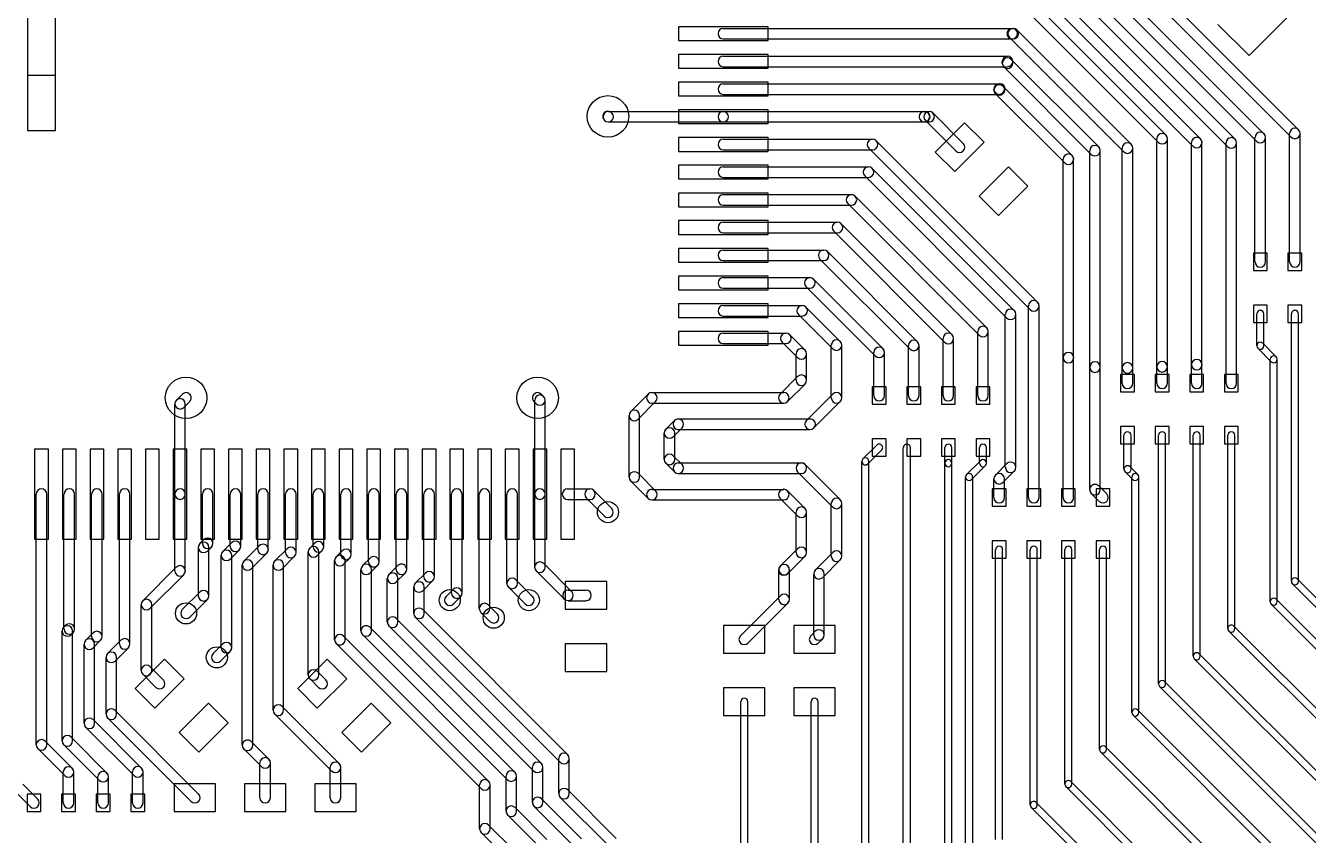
# Model space of a CAD drawing. Extents: x 61.7 to 142.8, y -131.7 to -55.6.
# Drawn here: x 114.27 to 132.8, y -106.77 to -95.08 of the extents above; entities that cross this region are included whole.
import ezdxf

# ---------------------------------------------------------------- set-up
doc = ezdxf.new("R2010")
doc.units = 0
doc.header["$MEASUREMENT"] = 0
doc.layers.add('BLACK', color=250, linetype='CONTINUOUS')

msp = doc.modelspace()

# ---------------------------------------------------------------- linework, layer by layer
at = {"layer": 'BLACK'}
for p, q in [((114.295, -89.7986), (114.295, -95.7981)), ((114.701, -95.7981), (114.701, -89.7986)), ((114.295, -90.5987), (114.295, -96.5982)), ((114.701, -96.5982), (114.701, -90.5987)), ((132.659, -96.5852), (129.22, -93.1458)), ((132.552, -96.693), (129.112, -93.2535)), ((132.159, -96.644), (129.06, -93.5445)), ((132.052, -96.7518), (128.952, -93.6523)), ((131.742, -96.7216), (128.966, -93.9459)), ((131.634, -96.8294), (128.858, -94.0536)), ((128.762, -94.4524), (131.134, -96.8247)), ((128.869, -94.3446), (131.242, -96.7169)), ((128.718, -94.8537), (130.634, -96.7692)), ((128.826, -94.746), (130.742, -96.6614)), ((131.944, -95.5157), (132.752, -94.7075)), ((123.699, -95.0996), (123.699, -95.2977)), ((124.997, -95.0996), (123.699, -95.0996)), ((124.348, -95.1224), (128.523, -95.1224)), ((124.997, -95.2977), (124.997, -95.0996)), ((128.523, -95.1224), (128.536, -95.1224)), ((128.59, -95.1447), (130.242, -96.7964)), ((131.495, -95.0667), (131.944, -95.5157)), ((123.699, -95.2977), (124.997, -95.2977)), ((124.348, -95.2748), (128.523, -95.2748)), ((128.482, -95.2525), (130.134, -96.9042)), ((128.523, -95.2748), (128.536, -95.2748)), ((123.699, -95.5009), (123.699, -95.699)), ((124.997, -95.5009), (123.699, -95.5009)), ((124.348, -95.5237), (128.455, -95.5237)), ((124.997, -95.699), (124.997, -95.5009)), ((128.379, -95.6253), (128.379, -95.5999)), ((128.509, -95.5715), (129.772, -96.8344)), ((128.531, -95.6253), (128.531, -95.5999)), ((114.295, -95.7981), (114.701, -95.7981)), ((123.699, -95.699), (124.997, -95.699)), ((124.348, -95.6761), (128.455, -95.6761)), ((128.401, -95.6792), (129.664, -96.9422)), ((123.699, -95.8997), (123.699, -96.0978)), ((124.997, -95.8997), (123.699, -95.8997)), ((124.348, -95.9225), (128.334, -95.9225)), ((124.997, -96.0978), (124.997, -95.8997)), ((128.334, -95.9225), (128.346, -95.9225)), ((128.387, -95.9581), (129.387, -96.9582)), ((123.699, -96.0978), (124.997, -96.0978)), ((124.348, -96.0749), (128.334, -96.0749)), ((128.257, -96.012), (128.257, -95.9987)), ((128.28, -96.0659), (129.28, -97.066)), ((128.334, -96.0749), (128.346, -96.0749)), ((128.41, -96.012), (128.41, -95.9987)), ((122.687, -96.3225), (124.348, -96.3225)), ((122.74, -96.3445), (122.735, -96.34)), ((123.699, -96.2984), (123.699, -96.4966)), ((124.997, -96.2984), (123.699, -96.2984)), ((124.348, -96.3213), (127.254, -96.3213)), ((124.997, -96.4966), (124.997, -96.2984)), ((127.254, -96.3213), (127.322, -96.3213)), ((127.254, -96.3213), (127.259, -96.3213)), ((127.376, -96.3436), (127.815, -96.7832)), ((122.633, -96.4505), (122.629, -96.446)), ((122.687, -96.4725), (124.348, -96.4725)), ((123.699, -96.4966), (124.997, -96.4966)), ((124.348, -96.4737), (127.254, -96.4737)), ((127.254, -96.4737), (127.322, -96.4737)), ((127.254, -96.4737), (127.259, -96.4737)), ((127.268, -96.4514), (127.708, -96.891)), ((127.833, -96.4842), (127.409, -96.908)), ((128.115, -96.7662), (127.833, -96.4842)), ((114.295, -96.5982), (114.701, -96.5982)), ((123.699, -96.6998), (123.699, -96.8979)), ((124.997, -96.6998), (123.699, -96.6998)), ((124.348, -96.7226), (126.504, -96.7226)), ((124.997, -96.8979), (124.997, -96.6998)), ((130.612, -100.008), (130.612, -96.7153)), ((130.764, -100.008), (130.764, -96.7153)), ((132.029, -98.4945), (132.029, -96.6979)), ((132.182, -98.4945), (132.182, -96.6979)), ((132.529, -98.4945), (132.529, -96.6391)), ((132.682, -98.4945), (132.682, -96.6391)), ((123.699, -96.8979), (124.997, -96.8979)), ((124.348, -96.875), (126.504, -96.875)), ((126.45, -96.8527), (128.78, -99.1822)), ((126.558, -96.7449), (128.887, -99.0744)), ((127.409, -96.908), (127.691, -97.19)), ((127.691, -97.19), (128.115, -96.7662)), ((129.642, -100.013), (129.642, -96.8883)), ((129.794, -100.013), (129.794, -96.8883)), ((130.112, -100.025), (130.112, -96.8503)), ((130.264, -100.025), (130.264, -96.8503)), ((131.112, -99.9776), (131.112, -96.7708)), ((131.264, -99.9776), (131.264, -96.7708)), ((131.612, -100.247), (131.612, -96.7755)), ((131.764, -100.247), (131.764, -96.7755)), ((123.699, -97.0985), (123.699, -97.2967)), ((124.997, -97.0985), (123.699, -97.0985)), ((124.997, -97.2967), (124.997, -97.0985)), ((129.257, -99.876), (129.257, -97.0121)), ((129.41, -99.876), (129.41, -97.0121)), ((124.348, -97.1214), (126.446, -97.1214)), ((124.348, -97.2738), (126.446, -97.2738)), ((126.392, -97.2515), (128.445, -99.3044)), ((126.5, -97.1437), (128.552, -99.1966)), ((128.468, -97.12), (128.044, -97.5438)), ((128.75, -97.402), (128.468, -97.12)), ((123.699, -97.2967), (124.997, -97.2967)), ((128.326, -97.8258), (128.75, -97.402)), ((123.699, -97.4999), (123.699, -97.698)), ((124.997, -97.4999), (123.699, -97.4999)), ((124.348, -97.5227), (126.199, -97.5227)), ((124.997, -97.698), (124.997, -97.4999)), ((126.145, -97.6528), (128.046, -99.5539)), ((126.253, -97.545), (128.154, -99.4461)), ((128.044, -97.5438), (128.326, -97.8258)), ((123.699, -97.698), (124.997, -97.698)), ((124.348, -97.6751), (126.199, -97.6751)), ((123.699, -97.8986), (123.699, -98.0968)), ((124.997, -97.8986), (123.699, -97.8986)), ((124.348, -97.9215), (125.998, -97.9215)), ((124.997, -98.0968), (124.997, -97.8986)), ((126.052, -97.9438), (127.654, -99.5461)), ((123.699, -98.0968), (124.997, -98.0968)), ((124.348, -98.0739), (125.998, -98.0739)), ((125.944, -98.0516), (127.546, -99.6539)), ((123.699, -98.3), (123.699, -98.4981)), ((124.997, -98.3), (123.699, -98.3)), ((124.348, -98.3228), (125.799, -98.3228)), ((124.997, -98.4981), (124.997, -98.3)), ((125.853, -98.3451), (127.154, -99.6461)), ((132.206, -98.3695), (132.006, -98.3695)), ((132.006, -98.3695), (132.006, -98.6195)), ((132.206, -98.6195), (132.206, -98.3695)), ((132.706, -98.3695), (132.506, -98.3695)), ((132.506, -98.3695), (132.506, -98.6195)), ((132.706, -98.6195), (132.706, -98.3695)), ((123.699, -98.4981), (124.997, -98.4981)), ((124.348, -98.4752), (125.799, -98.4752)), ((125.745, -98.4529), (127.046, -99.7539)), ((123.699, -98.6987), (123.699, -98.8969)), ((124.997, -98.6987), (123.699, -98.6987)), ((124.348, -98.7216), (125.598, -98.7216)), ((124.997, -98.8969), (124.997, -98.6987)), ((125.652, -98.7439), (126.654, -99.7461)), ((132.006, -98.6195), (132.206, -98.6195)), ((132.506, -98.6195), (132.706, -98.6195)), ((123.699, -98.8969), (124.997, -98.8969)), ((124.348, -98.874), (125.598, -98.874)), ((125.544, -98.8517), (126.546, -99.8539)), ((123.699, -99.1001), (123.699, -99.2982)), ((124.997, -99.1001), (123.699, -99.1001)), ((124.348, -99.1229), (125.488, -99.1229)), ((124.997, -99.2982), (124.997, -99.1001)), ((128.757, -101.898), (128.757, -99.1283)), ((128.91, -101.898), (128.91, -99.1283)), ((132.206, -99.1195), (132.006, -99.1195)), ((132.006, -99.1195), (132.006, -99.3695)), ((132.206, -99.3695), (132.206, -99.1195)), ((132.706, -99.1195), (132.506, -99.1195)), ((132.506, -99.1195), (132.506, -99.3695)), ((132.706, -99.3695), (132.706, -99.1195)), ((123.699, -99.2982), (124.997, -99.2982)), ((124.348, -99.2753), (125.488, -99.2753)), ((125.434, -99.253), (125.93, -99.7489)), ((125.542, -99.1452), (126.038, -99.6411)), ((128.422, -101.46), (128.422, -99.2505)), ((128.575, -101.46), (128.575, -99.2505)), ((132.055, -99.7055), (132.055, -99.2445)), ((132.156, -99.7055), (132.156, -99.2445)), ((132.555, -103.106), (132.555, -99.2445)), ((132.656, -103.106), (132.656, -99.2445)), ((123.699, -99.4988), (123.699, -99.697)), ((124.997, -99.4988), (123.699, -99.4988)), ((124.997, -99.697), (124.997, -99.4988)), ((128.024, -100.425), (128.024, -99.5)), ((128.176, -100.425), (128.176, -99.5)), ((132.006, -99.3695), (132.206, -99.3695)), ((132.506, -99.3695), (132.706, -99.3695)), ((123.699, -99.697), (124.997, -99.697)), ((124.348, -99.5217), (125.252, -99.5217)), ((124.348, -99.6741), (125.252, -99.6741)), ((125.198, -99.6518), (125.422, -99.8759)), ((125.306, -99.544), (125.53, -99.7681)), ((125.908, -100.457), (125.908, -99.695)), ((126.06, -100.457), (126.06, -99.695)), ((127.524, -100.425), (127.524, -99.6)), ((127.676, -100.425), (127.676, -99.6)), ((132.141, -99.6696), (132.336, -99.8641)), ((125.4, -100.203), (125.4, -99.822)), ((125.552, -100.203), (125.552, -99.822)), ((126.524, -100.425), (126.524, -99.8)), ((126.676, -100.425), (126.676, -99.8)), ((127.024, -100.425), (127.024, -99.7)), ((127.176, -100.425), (127.176, -99.7)), ((129.257, -101.898), (129.257, -99.876)), ((129.41, -101.898), (129.41, -99.876)), ((132.07, -99.7414), (132.264, -99.9359)), ((129.642, -101.782), (129.642, -100.013)), ((129.794, -101.782), (129.794, -100.013)), ((130.112, -100.247), (130.112, -100.025)), ((130.264, -100.247), (130.264, -100.025)), ((130.612, -100.247), (130.612, -100.008)), ((130.764, -100.247), (130.764, -100.008)), ((131.112, -100.247), (131.112, -99.9776)), ((131.264, -100.247), (131.264, -99.9776)), ((132.249, -103.4), (132.249, -99.9)), ((132.351, -103.4), (132.351, -99.9)), ((125.422, -100.149), (125.168, -100.403)), ((130.288, -100.122), (130.088, -100.122)), ((130.088, -100.122), (130.088, -100.372)), ((130.288, -100.372), (130.288, -100.122)), ((130.788, -100.122), (130.588, -100.122)), ((130.588, -100.122), (130.588, -100.372)), ((130.788, -100.372), (130.788, -100.122)), ((131.288, -100.122), (131.088, -100.122)), ((131.088, -100.122), (131.088, -100.372)), ((131.288, -100.372), (131.288, -100.122)), ((131.788, -100.122), (131.588, -100.122)), ((131.588, -100.122), (131.588, -100.372)), ((131.788, -100.372), (131.788, -100.122)), ((116.447, -100.49), (116.533, -100.404)), ((121.752, -100.437), (121.719, -100.404)), ((123.263, -100.403), (123.009, -100.657)), ((123.317, -100.381), (125.222, -100.381)), ((125.53, -100.257), (125.276, -100.511)), ((125.93, -100.403), (125.549, -100.784)), ((126.7, -100.3), (126.5, -100.3)), ((126.5, -100.3), (126.5, -100.55)), ((126.7, -100.55), (126.7, -100.3)), ((127.2, -100.3), (127, -100.3)), ((127, -100.3), (127, -100.55)), ((127.2, -100.55), (127.2, -100.3)), ((127.7, -100.3), (127.5, -100.3)), ((127.5, -100.3), (127.5, -100.55)), ((127.7, -100.55), (127.7, -100.3)), ((128.2, -100.3), (128, -100.3)), ((128, -100.3), (128, -100.55)), ((128.2, -100.55), (128.2, -100.3)), ((130.088, -100.372), (130.288, -100.372)), ((130.588, -100.372), (130.788, -100.372)), ((131.088, -100.372), (131.288, -100.372)), ((131.588, -100.372), (131.788, -100.372)), ((116.425, -101.848), (116.425, -100.543)), ((116.553, -100.596), (116.639, -100.51)), ((116.575, -101.848), (116.575, -100.543)), ((121.646, -100.543), (121.613, -100.51)), ((121.624, -101.848), (121.624, -100.49)), ((121.774, -101.848), (121.774, -100.49)), ((123.371, -100.511), (123.117, -100.765)), ((123.317, -100.533), (125.222, -100.533)), ((126.038, -100.511), (125.657, -100.892)), ((126.5, -100.55), (126.7, -100.55)), ((127, -100.55), (127.2, -100.55)), ((127.5, -100.55), (127.7, -100.55)), ((128, -100.55), (128.2, -100.55)), ((122.987, -101.6), (122.987, -100.711)), ((123.139, -101.6), (123.139, -100.711)), ((123.644, -100.784), (123.517, -100.911)), ((123.698, -100.762), (125.603, -100.762)), ((123.495, -101.346), (123.495, -100.965)), ((123.752, -100.892), (123.625, -101.019)), ((123.647, -101.346), (123.647, -100.965)), ((123.698, -100.914), (125.603, -100.914)), ((130.288, -100.872), (130.088, -100.872)), ((130.088, -100.872), (130.088, -101.122)), ((130.288, -101.122), (130.288, -100.872)), ((130.788, -100.872), (130.588, -100.872)), ((130.588, -100.872), (130.588, -101.122)), ((130.788, -101.122), (130.788, -100.872)), ((131.288, -100.872), (131.088, -100.872)), ((131.088, -100.872), (131.088, -101.122)), ((131.288, -101.122), (131.288, -100.872)), ((131.788, -100.872), (131.588, -100.872)), ((131.588, -100.872), (131.588, -101.122)), ((131.788, -101.122), (131.788, -100.872)), ((126.364, -101.339), (126.564, -101.139)), ((126.7, -101.05), (126.5, -101.05)), ((126.5, -101.05), (126.5, -101.3)), ((126.7, -101.3), (126.7, -101.05)), ((126.949, -107.2), (126.949, -101.175)), ((127.2, -101.05), (127, -101.05)), ((127, -101.05), (127, -101.3)), ((127.051, -107.2), (127.051, -101.175)), ((127.2, -101.3), (127.2, -101.05)), ((127.7, -101.05), (127.5, -101.05)), ((127.5, -101.05), (127.5, -101.3)), ((127.549, -101.4), (127.549, -101.175)), ((127.651, -101.4), (127.651, -101.175)), ((127.7, -101.3), (127.7, -101.05)), ((128.2, -101.05), (128, -101.05)), ((128, -101.05), (128, -101.3)), ((128.049, -101.4), (128.049, -101.175)), ((128.151, -101.4), (128.151, -101.175)), ((128.2, -101.3), (128.2, -101.05)), ((130.088, -101.122), (130.288, -101.122)), ((130.137, -101.488), (130.137, -100.997)), ((130.239, -101.488), (130.239, -100.997)), ((130.588, -101.122), (130.788, -101.122)), ((130.637, -104.588), (130.637, -100.997)), ((130.739, -104.588), (130.739, -100.997)), ((131.088, -101.122), (131.288, -101.122)), ((131.137, -104.188), (131.137, -100.997)), ((131.239, -104.188), (131.239, -100.997)), ((131.588, -101.122), (131.788, -101.122)), ((131.637, -103.788), (131.637, -100.997)), ((131.739, -103.788), (131.739, -100.997)), ((114.399, -101.199), (114.399, -102.497)), ((114.597, -101.199), (114.399, -101.199)), ((114.597, -102.497), (114.597, -101.199)), ((114.8, -101.199), (114.8, -102.497)), ((114.999, -101.199), (114.8, -101.199)), ((114.999, -102.497), (114.999, -101.199)), ((115.199, -101.199), (115.199, -102.497)), ((115.397, -101.199), (115.199, -101.199)), ((115.397, -102.497), (115.397, -101.199)), ((115.601, -101.199), (115.601, -102.497)), ((115.799, -101.199), (115.601, -101.199)), ((115.799, -102.497), (115.799, -101.199)), ((115.999, -101.199), (115.999, -102.497)), ((116.197, -101.199), (115.999, -101.199)), ((116.197, -102.497), (116.197, -101.199)), ((116.401, -101.199), (116.401, -102.497)), ((116.599, -101.199), (116.401, -101.199)), ((116.599, -102.497), (116.599, -101.199)), ((116.799, -101.199), (116.799, -102.497)), ((116.998, -101.199), (116.799, -101.199)), ((116.998, -102.497), (116.998, -101.199)), ((117.201, -101.199), (117.201, -102.497)), ((117.399, -101.199), (117.201, -101.199)), ((117.399, -102.497), (117.399, -101.199)), ((117.6, -101.199), (117.6, -102.497)), ((117.798, -101.199), (117.6, -101.199)), ((117.798, -102.497), (117.798, -101.199)), ((118.001, -101.199), (118.001, -102.497)), ((118.199, -101.199), (118.001, -101.199)), ((118.199, -102.497), (118.199, -101.199)), ((118.4, -101.199), (118.4, -102.497)), ((118.598, -101.199), (118.4, -101.199)), ((118.598, -102.497), (118.598, -101.199)), ((118.798, -101.199), (118.798, -102.497)), ((118.997, -101.199), (118.798, -101.199)), ((118.997, -102.497), (118.997, -101.199)), ((119.2, -101.199), (119.2, -102.497)), ((119.398, -101.199), (119.2, -101.199)), ((119.398, -102.497), (119.398, -101.199)), ((119.599, -101.199), (119.599, -102.497)), ((119.797, -101.199), (119.599, -101.199)), ((119.797, -102.497), (119.797, -101.199)), ((120, -101.199), (120, -102.497)), ((120.198, -101.199), (120, -101.199)), ((120.198, -102.497), (120.198, -101.199)), ((120.399, -101.199), (120.399, -102.497)), ((120.597, -101.199), (120.399, -101.199)), ((120.597, -102.497), (120.597, -101.199)), ((120.8, -101.199), (120.8, -102.497)), ((120.998, -101.199), (120.8, -101.199)), ((120.998, -102.497), (120.998, -101.199)), ((121.199, -101.199), (121.199, -102.497)), ((121.397, -101.199), (121.199, -101.199)), ((121.397, -102.497), (121.397, -101.199)), ((121.6, -101.199), (121.6, -102.497)), ((121.798, -101.199), (121.6, -101.199)), ((121.798, -102.497), (121.798, -101.199)), ((121.999, -101.199), (121.999, -102.497)), ((122.197, -101.199), (121.999, -101.199)), ((122.197, -102.497), (122.197, -101.199)), ((123.625, -101.292), (123.752, -101.419)), ((126.436, -101.411), (126.636, -101.211)), ((126.5, -101.3), (126.7, -101.3)), ((127, -101.3), (127.2, -101.3)), ((127.5, -101.3), (127.7, -101.3)), ((128.064, -101.364), (127.864, -101.564)), ((128, -101.3), (128.2, -101.3)), ((123.117, -101.546), (123.371, -101.8)), ((123.517, -101.4), (123.644, -101.527)), ((123.698, -101.397), (125.476, -101.397)), ((123.698, -101.549), (125.476, -101.549)), ((125.422, -101.527), (125.93, -102.035)), ((125.53, -101.419), (126.038, -101.927)), ((126.349, -107.5), (126.349, -101.375)), ((126.451, -107.5), (126.451, -101.375)), ((127.549, -107.1), (127.549, -101.4)), ((127.651, -107.1), (127.651, -101.4)), ((128.136, -101.436), (127.936, -101.636)), ((128.445, -101.406), (128.28, -101.571)), ((128.552, -101.514), (128.387, -101.679)), ((130.152, -101.524), (130.264, -101.636)), ((130.224, -101.452), (130.336, -101.564)), ((123.009, -101.654), (123.263, -101.908)), ((127.849, -107), (127.849, -101.6)), ((127.951, -107), (127.951, -101.6)), ((128.257, -101.898), (128.257, -101.625)), ((128.41, -101.898), (128.41, -101.625)), ((129.887, -101.844), (129.772, -101.728)), ((130.249, -105), (130.249, -101.6)), ((130.351, -105), (130.351, -101.6)), ((114.422, -105.468), (114.422, -101.848)), ((114.574, -105.468), (114.574, -101.848)), ((114.823, -103.794), (114.823, -101.848)), ((114.976, -103.794), (114.976, -101.848)), ((115.222, -103.904), (115.222, -101.848)), ((115.375, -103.904), (115.375, -101.848)), ((115.623, -104.01), (115.623, -101.848)), ((115.776, -104.01), (115.776, -101.848)), ((116.424, -102.956), (116.424, -101.848)), ((116.576, -102.956), (116.576, -101.848)), ((116.822, -102.557), (116.822, -101.848)), ((116.975, -102.557), (116.975, -101.848)), ((117.224, -102.601), (117.224, -101.848)), ((117.376, -102.601), (117.376, -101.848)), ((117.622, -102.646), (117.622, -101.848)), ((117.775, -102.646), (117.775, -101.848)), ((118.024, -102.69), (118.024, -101.848)), ((118.176, -102.69), (118.176, -101.848)), ((118.423, -102.608), (118.423, -101.848)), ((118.575, -102.608), (118.575, -101.848)), ((118.821, -102.718), (118.821, -101.848)), ((118.974, -102.718), (118.974, -101.848)), ((119.223, -102.824), (119.223, -101.848)), ((119.375, -102.824), (119.375, -101.848)), ((119.621, -102.933), (119.621, -101.848)), ((119.774, -102.933), (119.774, -101.848)), ((120.023, -103.04), (120.023, -101.848)), ((120.175, -103.04), (120.175, -101.848)), ((120.422, -103.276), (120.422, -101.848)), ((120.574, -103.276), (120.574, -101.848)), ((120.823, -103.5), (120.823, -101.848)), ((120.975, -103.5), (120.975, -101.848)), ((121.222, -103.137), (121.222, -101.848)), ((121.374, -103.137), (121.374, -101.848)), ((121.623, -102.903), (121.623, -101.848)), ((121.775, -102.903), (121.775, -101.848)), ((122.098, -101.772), (122.422, -101.772)), ((122.368, -101.902), (122.628, -102.162)), ((122.476, -101.794), (122.736, -102.054)), ((123.317, -101.778), (125.222, -101.778)), ((125.168, -101.908), (125.422, -102.162)), ((125.276, -101.8), (125.53, -102.054)), ((128.434, -101.773), (128.234, -101.773)), ((128.234, -101.773), (128.234, -102.023)), ((128.434, -102.023), (128.434, -101.773)), ((128.934, -101.773), (128.734, -101.773)), ((128.734, -101.773), (128.734, -102.023)), ((128.934, -102.023), (128.934, -101.773)), ((129.434, -101.773), (129.234, -101.773)), ((129.234, -101.773), (129.234, -102.023)), ((129.434, -102.023), (129.434, -101.773)), ((129.78, -101.952), (129.664, -101.836)), ((129.934, -101.773), (129.734, -101.773)), ((129.734, -101.773), (129.734, -102.023)), ((129.934, -102.023), (129.934, -101.773)), ((122.098, -101.925), (122.422, -101.925)), ((123.317, -101.93), (125.222, -101.93)), ((125.4, -102.689), (125.4, -102.108)), ((125.552, -102.689), (125.552, -102.108)), ((125.908, -102.743), (125.908, -101.981)), ((126.06, -102.743), (126.06, -101.981)), ((128.234, -102.023), (128.434, -102.023)), ((128.734, -102.023), (128.934, -102.023)), ((129.234, -102.023), (129.434, -102.023)), ((129.734, -102.023), (129.934, -102.023)), ((114.399, -102.497), (114.597, -102.497)), ((114.8, -102.497), (114.999, -102.497)), ((115.199, -102.497), (115.397, -102.497)), ((115.601, -102.497), (115.799, -102.497)), ((115.999, -102.497), (116.197, -102.497)), ((116.401, -102.497), (116.599, -102.497)), ((116.764, -103.315), (116.764, -102.616)), ((116.845, -102.504), (116.786, -102.562)), ((116.799, -102.497), (116.998, -102.497)), ((116.952, -102.611), (116.894, -102.67)), ((116.916, -103.315), (116.916, -102.616)), ((117.246, -102.547), (117.116, -102.676)), ((117.201, -102.497), (117.399, -102.497)), ((117.354, -102.655), (117.224, -102.784)), ((117.421, -102.816), (117.645, -102.592)), ((117.6, -102.497), (117.798, -102.497)), ((118.046, -102.636), (117.866, -102.816)), ((118.001, -102.497), (118.199, -102.497)), ((118.445, -102.554), (118.374, -102.626)), ((118.4, -102.497), (118.598, -102.497)), ((118.553, -102.662), (118.481, -102.733)), ((118.798, -102.497), (118.997, -102.497)), ((119.2, -102.497), (119.398, -102.497)), ((119.599, -102.497), (119.797, -102.497)), ((120, -102.497), (120.198, -102.497)), ((120.399, -102.497), (120.597, -102.497)), ((120.8, -102.497), (120.998, -102.497)), ((121.199, -102.497), (121.397, -102.497)), ((121.6, -102.497), (121.798, -102.497)), ((121.999, -102.497), (122.197, -102.497)), ((125.422, -102.635), (125.173, -102.884)), ((128.434, -102.523), (128.234, -102.523)), ((128.234, -102.523), (128.234, -102.773)), ((128.283, -106.834), (128.283, -102.648)), ((128.384, -106.834), (128.384, -102.648)), ((128.434, -102.773), (128.434, -102.523)), ((128.934, -102.523), (128.734, -102.523)), ((128.734, -102.523), (128.734, -102.773)), ((128.783, -106.334), (128.783, -102.648)), ((128.884, -106.334), (128.884, -102.648)), ((128.934, -102.773), (128.934, -102.523)), ((129.434, -102.523), (129.234, -102.523)), ((129.234, -102.523), (129.234, -102.773)), ((129.283, -106.034), (129.283, -102.648)), ((129.384, -106.034), (129.384, -102.648)), ((129.434, -102.773), (129.434, -102.523)), ((129.934, -102.523), (129.734, -102.523)), ((129.734, -102.523), (129.734, -102.773)), ((129.783, -105.534), (129.783, -102.648)), ((129.884, -105.534), (129.884, -102.648)), ((129.934, -102.773), (129.934, -102.523)), ((117.094, -104.064), (117.094, -102.73)), ((117.246, -104.064), (117.246, -102.73)), ((117.529, -102.924), (117.753, -102.7)), ((118.154, -102.743), (117.973, -102.924)), ((118.351, -104.458), (118.351, -102.68)), ((118.504, -104.458), (118.504, -102.68)), ((118.732, -103.95), (118.732, -102.807)), ((118.844, -102.664), (118.755, -102.753)), ((118.951, -102.771), (118.862, -102.86)), ((118.885, -103.95), (118.885, -102.807)), ((119.136, -102.88), (119.245, -102.77)), ((122.159, -103.256), (121.753, -102.849)), ((125.53, -102.743), (125.281, -102.992)), ((125.93, -102.689), (125.676, -102.943)), ((126.038, -102.797), (125.784, -103.051)), ((128.234, -102.773), (128.434, -102.773)), ((128.734, -102.773), (128.934, -102.773)), ((129.234, -102.773), (129.434, -102.773)), ((129.734, -102.773), (129.934, -102.773)), ((116.446, -102.902), (115.961, -103.388)), ((116.554, -103.01), (116.068, -103.495)), ((117.399, -105.474), (117.399, -102.87)), ((117.551, -105.474), (117.551, -102.87)), ((117.843, -104.966), (117.843, -102.87)), ((117.996, -104.966), (117.996, -102.87)), ((119.113, -103.823), (119.113, -102.934)), ((119.243, -102.987), (119.353, -102.878)), ((119.266, -103.823), (119.266, -102.934)), ((119.517, -103.007), (119.644, -102.88)), ((119.624, -103.114), (119.751, -102.987)), ((120.045, -102.986), (119.898, -103.134)), ((122.052, -103.363), (121.645, -102.957)), ((125.151, -103.368), (125.151, -102.938)), ((125.173, -102.884), (125.168, -102.889)), ((125.281, -102.992), (125.276, -102.997)), ((125.303, -103.368), (125.303, -102.938)), ((125.654, -103.881), (125.654, -102.997)), ((125.806, -103.881), (125.806, -102.997)), ((119.494, -103.696), (119.494, -103.061)), ((119.647, -103.696), (119.647, -103.061)), ((119.875, -103.569), (119.875, -103.188)), ((120.153, -103.094), (120.005, -103.241)), ((120.028, -103.569), (120.028, -103.188)), ((121.244, -103.191), (121.485, -103.432)), ((121.352, -103.083), (121.593, -103.324)), ((122.664, -103.11), (122.065, -103.11)), ((122.065, -103.11), (122.065, -103.509)), ((122.664, -103.509), (122.664, -103.11)), ((132.57, -103.141), (135.764, -106.336)), ((132.641, -103.07), (135.836, -106.264)), ((116.786, -103.261), (116.532, -103.515)), ((116.894, -103.368), (116.64, -103.622)), ((120.444, -103.222), (120.342, -103.324)), ((120.552, -103.33), (120.45, -103.432)), ((122.105, -103.233), (122.365, -103.233)), ((122.105, -103.386), (122.365, -103.386)), ((125.173, -103.314), (124.597, -103.891)), ((132.336, -103.364), (135.236, -106.264)), ((115.938, -104.394), (115.938, -103.442)), ((116.091, -104.394), (116.091, -103.442)), ((120.005, -103.515), (122.101, -105.61)), ((120.845, -103.554), (120.977, -103.686)), ((120.953, -103.446), (121.085, -103.578)), ((122.065, -103.509), (122.664, -103.509)), ((125.281, -103.422), (124.704, -103.998)), ((132.264, -103.436), (135.164, -106.336)), ((114.846, -103.741), (114.818, -103.769)), ((121.339, -105.864), (119.243, -103.769)), ((121.612, -105.845), (119.517, -103.749)), ((121.72, -105.737), (119.624, -103.642)), ((119.898, -103.622), (121.993, -105.718)), ((124.95, -103.745), (124.351, -103.745)), ((124.351, -103.745), (124.351, -104.144)), ((124.95, -104.144), (124.95, -103.745)), ((125.966, -103.745), (125.367, -103.745)), ((125.367, -103.745), (125.367, -104.144)), ((125.966, -104.144), (125.966, -103.745)), ((134.636, -106.664), (131.724, -103.752)), ((114.795, -105.41), (114.795, -103.823)), ((114.953, -103.848), (114.925, -103.876)), ((114.948, -105.41), (114.948, -103.823)), ((115.244, -103.85), (115.135, -103.959)), ((115.352, -103.958), (115.243, -104.067)), ((115.646, -103.956), (115.453, -104.15)), ((118.862, -103.896), (120.958, -105.991)), ((121.231, -105.972), (119.136, -103.876)), ((125.676, -103.827), (125.613, -103.891)), ((125.784, -103.935), (125.72, -103.998)), ((134.564, -106.736), (131.652, -103.824)), ((115.113, -105.156), (115.113, -104.013)), ((115.265, -105.156), (115.265, -104.013)), ((115.754, -104.064), (115.56, -104.257)), ((117.116, -104.01), (116.977, -104.15)), ((117.224, -104.118), (117.084, -104.257)), ((118.755, -104.003), (120.85, -106.099)), ((122.664, -104.009), (122.065, -104.009)), ((122.065, -104.009), (122.065, -104.408)), ((122.664, -104.408), (122.664, -104.009)), ((124.351, -104.144), (124.95, -104.144)), ((125.367, -104.144), (125.966, -104.144)), ((115.43, -105.024), (115.43, -104.204)), ((115.583, -105.024), (115.583, -104.204)), ((116.276, -104.231), (115.852, -104.655)), ((116.558, -104.513), (116.276, -104.231)), ((118.625, -104.231), (118.201, -104.655)), ((118.907, -104.513), (118.625, -104.231)), ((131.152, -104.224), (133.764, -106.836)), ((131.224, -104.152), (133.836, -106.764)), ((115.961, -104.448), (116.151, -104.638)), ((116.068, -104.34), (116.258, -104.53)), ((116.134, -104.937), (116.558, -104.513)), ((118.374, -104.511), (118.5, -104.638)), ((118.481, -104.404), (118.608, -104.53)), ((118.483, -104.937), (118.907, -104.513)), ((122.065, -104.408), (122.664, -104.408)), ((115.852, -104.655), (116.134, -104.937)), ((118.201, -104.655), (118.483, -104.937)), ((124.95, -104.644), (124.351, -104.644)), ((124.351, -104.644), (124.351, -105.043)), ((124.95, -105.043), (124.95, -104.644)), ((125.966, -104.644), (125.367, -104.644)), ((125.367, -104.644), (125.367, -105.043)), ((125.966, -105.043), (125.966, -104.644)), ((130.652, -104.624), (133.064, -107.036)), ((130.724, -104.552), (133.136, -106.964)), ((116.911, -104.867), (116.487, -105.291)), ((117.193, -105.149), (116.911, -104.867)), ((119.261, -104.867), (118.837, -105.291)), ((119.543, -105.149), (119.261, -104.867)), ((124.6, -108.351), (124.6, -104.844)), ((124.701, -108.351), (124.701, -104.844)), ((125.616, -108.067), (125.616, -104.844)), ((125.717, -108.067), (125.717, -104.844)), ((115.56, -104.97), (116.767, -106.177)), ((117.866, -105.019), (118.691, -105.845)), ((117.973, -104.912), (118.799, -105.737)), ((124.351, -105.043), (124.95, -105.043)), ((125.367, -105.043), (125.966, -105.043)), ((130.264, -105.036), (132.464, -107.236)), ((130.336, -104.964), (132.536, -107.164)), ((115.135, -105.21), (115.835, -105.91)), ((115.243, -105.102), (115.943, -105.802)), ((115.453, -105.078), (116.659, -106.284)), ((116.769, -105.573), (117.193, -105.149)), ((119.119, -105.573), (119.543, -105.149)), ((114.552, -105.414), (114.943, -105.805)), ((114.925, -105.356), (115.443, -105.874)), ((116.487, -105.291), (116.769, -105.573)), ((117.783, -105.674), (117.529, -105.42)), ((118.837, -105.291), (119.119, -105.573)), ((114.444, -105.522), (114.835, -105.912)), ((114.818, -105.464), (115.335, -105.981)), ((117.675, -105.781), (117.421, -105.527)), ((129.798, -105.57), (131.664, -107.436)), ((129.87, -105.498), (131.736, -107.364)), ((117.653, -106.23), (117.653, -105.728)), ((117.805, -106.23), (117.805, -105.728)), ((118.669, -106.23), (118.669, -105.791)), ((118.821, -106.23), (118.821, -105.791)), ((121.59, -106.299), (121.59, -105.791)), ((121.742, -106.299), (121.742, -105.791)), ((121.971, -106.172), (121.971, -105.664)), ((122.123, -106.172), (122.123, -105.664)), ((114.813, -106.305), (114.813, -105.859)), ((114.965, -106.305), (114.965, -105.859)), ((115.313, -106.305), (115.313, -105.928)), ((115.465, -106.305), (115.465, -105.928)), ((115.813, -106.305), (115.813, -105.856)), ((115.965, -106.305), (115.965, -105.856)), ((121.209, -106.426), (121.209, -105.918)), ((121.361, -106.426), (121.361, -105.918)), ((129.37, -105.998), (131.136, -107.764)), ((114.119, -106.143), (114.335, -106.359)), ((114.227, -106.035), (114.443, -106.251)), ((114.489, -106.18), (114.289, -106.18)), ((114.289, -106.18), (114.289, -106.43)), ((114.489, -106.43), (114.489, -106.18)), ((114.989, -106.18), (114.789, -106.18)), ((114.789, -106.18), (114.789, -106.43)), ((114.989, -106.43), (114.989, -106.18)), ((115.489, -106.18), (115.289, -106.18)), ((115.289, -106.18), (115.289, -106.43)), ((115.489, -106.43), (115.489, -106.18)), ((115.989, -106.18), (115.789, -106.18)), ((115.789, -106.18), (115.789, -106.43)), ((115.989, -106.43), (115.989, -106.18)), ((117.013, -106.031), (116.413, -106.031)), ((116.413, -106.031), (116.413, -106.43)), ((117.013, -106.43), (117.013, -106.031)), ((118.029, -106.031), (117.429, -106.031)), ((117.429, -106.031), (117.429, -106.43)), ((118.029, -106.43), (118.029, -106.031)), ((119.045, -106.031), (118.445, -106.031)), ((118.445, -106.031), (118.445, -106.43)), ((119.045, -106.43), (119.045, -106.031)), ((120.828, -106.68), (120.828, -106.045)), ((120.98, -106.68), (120.98, -106.045)), ((122.101, -106.118), (122.801, -106.818)), ((129.298, -106.07), (131.064, -107.836)), ((122.193, -106.934), (121.612, -106.353)), ((122.301, -106.826), (121.72, -106.245)), ((121.993, -106.226), (122.693, -106.926)), ((130.464, -108.036), (128.798, -106.37)), ((130.536, -107.964), (128.87, -106.298)), ((114.289, -106.43), (114.489, -106.43)), ((114.789, -106.43), (114.989, -106.43)), ((115.289, -106.43), (115.489, -106.43)), ((115.789, -106.43), (115.989, -106.43)), ((116.413, -106.43), (117.013, -106.43)), ((117.429, -106.43), (118.029, -106.43)), ((118.445, -106.43), (119.045, -106.43)), ((121.693, -106.942), (121.231, -106.48)), ((121.801, -106.834), (121.339, -106.372)), ((120.85, -106.734), (121.193, -107.077)), ((120.958, -106.626), (121.301, -106.969))]:
    msp.add_line(p, q, dxfattribs=at)
for centre, radius in [((122.682, -96.393), 0.3), ((116.586, -100.457), 0.3), ((121.666, -100.457), 0.3), ((122.682, -102.108), 0.1524), ((120.396, -103.378), 0.1524), ((121.539, -103.378), 0.1524), ((116.586, -103.569), 0.1524), ((121.031, -103.632), 0.1524), ((117.031, -104.204), 0.1524)]:
    msp.add_circle(centre, radius, dxfattribs=at)
for centre, radius, start, end in [((124.348, -95.1986), 0.0762, 90, 270), ((128.523, -95.1986), 0.0762, 90, 270), ((128.536, -95.1986), 0.0762, 45, 225), ((128.523, -95.1986), 0.0762, 270, 450), ((128.536, -95.1986), 0.0762, 270, 450), ((124.348, -95.5999), 0.0762, 90, 270), ((128.455, -95.5999), 0.0762, 360, 540), ((128.455, -95.6253), 0.0762, 45, 225), ((128.455, -95.5999), 0.0762, 270, 450), ((128.455, -95.6253), 0.0762, 180, 360), ((124.348, -95.9987), 0.0762, 90, 270), ((128.334, -95.9987), 0.0762, 360, 540), ((128.334, -95.9987), 0.0762, 90, 270), ((128.334, -96.012), 0.0762, 45, 225), ((128.334, -95.9987), 0.0762, 270, 450), ((128.346, -95.9987), 0.0762, 270, 450), ((128.334, -96.012), 0.0762, 180, 360), ((122.682, -96.393), 0.075, 405, 585), ((122.687, -96.3975), 0.075, 90, 270), ((122.686, -96.3975), 0.075, 225, 405), ((124.348, -96.3975), 0.0762, 90, 270), ((124.348, -96.3975), 0.075, 270, 450), ((127.254, -96.3975), 0.0762, 90, 270), ((127.254, -96.3975), 0.0762, 90, 270), ((127.322, -96.3975), 0.0762, 45, 225), ((127.254, -96.3975), 0.0762, 270, 450), ((127.259, -96.3975), 0.0762, 270, 450), ((127.322, -96.3975), 0.0762, 270, 450), ((124.348, -96.7988), 0.0762, 90, 270), ((126.504, -96.7988), 0.0762, 45, 225), ((126.504, -96.7988), 0.0762, 270, 450), ((130.688, -96.7153), 0.0762, 360, 540), ((130.688, -96.7153), 0.0762, 225, 405), ((131.188, -96.7708), 0.0762, 360, 540), ((131.188, -96.7708), 0.0762, 225, 405), ((131.688, -96.7755), 0.0762, 360, 540), ((131.688, -96.7755), 0.0762, 225, 405), ((132.106, -96.6979), 0.0762, 360, 540), ((132.106, -96.6979), 0.0762, 225, 405), ((132.606, -96.6391), 0.0762, 360, 540), ((132.606, -96.6391), 0.0762, 225, 405), ((127.762, -96.8371), 0.0762, 225, 405), ((129.718, -96.8883), 0.0762, 360, 540), ((129.718, -96.8883), 0.0762, 225, 405), ((130.188, -96.8503), 0.0762, 360, 540), ((130.188, -96.8503), 0.0762, 225, 405), ((129.334, -97.0121), 0.0762, 360, 540), ((129.334, -97.0121), 0.0762, 225, 405), ((124.348, -97.1976), 0.0762, 90, 270), ((126.446, -97.1976), 0.0762, 45, 225), ((126.446, -97.1976), 0.0762, 270, 450), ((124.348, -97.5989), 0.0762, 90, 270), ((126.199, -97.5989), 0.0762, 45, 225), ((126.199, -97.5989), 0.0762, 270, 450), ((124.348, -97.9977), 0.0762, 90, 270), ((125.998, -97.9977), 0.0762, 45, 225), ((125.998, -97.9977), 0.0762, 270, 450), ((124.348, -98.399), 0.0762, 90, 270), ((125.799, -98.399), 0.0762, 45, 225), ((125.799, -98.399), 0.0762, 270, 450), ((132.106, -98.4945), 0.0762, 180, 360), ((132.606, -98.4945), 0.0762, 180, 360), ((124.348, -98.7978), 0.0762, 90, 270), ((125.598, -98.7978), 0.0762, 45, 225), ((125.598, -98.7978), 0.0762, 270, 450), ((124.348, -99.1991), 0.0762, 90, 270), ((125.488, -99.1991), 0.0762, 45, 225), ((125.488, -99.1991), 0.0762, 270, 450), ((128.834, -99.1283), 0.0762, 360, 540), ((128.834, -99.1283), 0.0762, 225, 405), ((128.499, -99.2505), 0.0762, 360, 540), ((128.499, -99.2505), 0.0762, 225, 405), ((132.106, -99.2445), 0.0508, 360, 540), ((132.606, -99.2445), 0.0508, 360, 540), ((128.1, -99.5), 0.0762, 360, 540), ((128.1, -99.5), 0.0762, 225, 405), ((124.348, -99.5979), 0.0762, 90, 270), ((125.252, -99.5979), 0.0762, 45, 225), ((125.252, -99.5979), 0.0762, 270, 450), ((125.984, -99.695), 0.0762, 360, 540), ((125.984, -99.695), 0.0762, 225, 405), ((127.1, -99.7), 0.0762, 360, 540), ((127.1, -99.7), 0.0762, 225, 405), ((127.6, -99.6), 0.0762, 360, 540), ((127.6, -99.6), 0.0762, 225, 405), ((132.106, -99.7055), 0.0508, 45, 225), ((125.476, -99.822), 0.0762, 360, 540), ((125.476, -99.822), 0.0762, 225, 405), ((126.6, -99.8), 0.0762, 360, 540), ((126.6, -99.8), 0.0762, 225, 405), ((129.334, -99.876), 0.0762, 360, 540), ((129.334, -99.876), 0.0762, 180, 360), ((132.106, -99.7055), 0.0508, 180, 360), ((132.3, -99.9), 0.0508, 360, 540), ((132.3, -99.9), 0.0508, 225, 405), ((129.718, -100.013), 0.0762, 360, 540), ((129.718, -100.013), 0.0762, 180, 360), ((130.188, -100.025), 0.0762, 360, 540), ((130.188, -100.025), 0.0762, 180, 360), ((130.688, -100.008), 0.0762, 360, 540), ((130.688, -100.008), 0.0762, 180, 360), ((131.188, -99.9776), 0.0762, 360, 540), ((131.188, -99.9776), 0.0762, 180, 360), ((125.476, -100.203), 0.0762, 180, 360), ((125.476, -100.203), 0.0762, -45, 135), ((130.188, -100.247), 0.0762, 180, 360), ((130.688, -100.247), 0.0762, 180, 360), ((131.188, -100.247), 0.0762, 180, 360), ((131.688, -100.247), 0.0762, 180, 360), ((116.586, -100.457), 0.075, 315, 495), ((121.666, -100.457), 0.075, 405, 585), ((121.699, -100.49), 0.075, 360, 540), ((121.699, -100.49), 0.075, 225, 405), ((123.317, -100.457), 0.0762, 90, 270), ((123.317, -100.457), 0.0762, -45, 135), ((125.222, -100.457), 0.0762, 135, 315), ((125.222, -100.457), 0.0762, 270, 450), ((125.984, -100.457), 0.0762, -45, 135), ((126.6, -100.425), 0.0762, 180, 360), ((127.1, -100.425), 0.0762, 180, 360), ((127.6, -100.425), 0.0762, 180, 360), ((128.1, -100.425), 0.0762, 180, 360), ((116.5, -100.543), 0.075, 360, 540), ((116.5, -100.543), 0.075, 135, 315), ((125.984, -100.457), 0.0762, 180, 360), ((123.063, -100.711), 0.0762, 360, 540), ((123.063, -100.711), 0.0762, 135, 315), ((123.698, -100.838), 0.0762, 90, 270), ((123.698, -100.838), 0.0762, -45, 135), ((125.603, -100.838), 0.0762, 135, 315), ((125.603, -100.838), 0.0762, 270, 450), ((123.571, -100.965), 0.0762, 360, 540), ((123.571, -100.965), 0.0762, 135, 315), ((130.188, -100.997), 0.0508, 360, 540), ((130.688, -100.997), 0.0508, 360, 540), ((131.188, -100.997), 0.0508, 360, 540), ((131.688, -100.997), 0.0508, 360, 540), ((126.6, -101.175), 0.0508, 315, 495), ((127, -101.175), 0.0508, 360, 540), ((127.6, -101.175), 0.0508, 360, 540), ((128.1, -101.175), 0.0508, 360, 540), ((123.571, -101.346), 0.0762, 45, 225), ((123.571, -101.346), 0.0762, 180, 360), ((126.4, -101.375), 0.0508, 360, 540), ((126.4, -101.375), 0.0508, 135, 315), ((127.6, -101.4), 0.0508, 360, 540), ((128.1, -101.4), 0.0508, -45, 135), ((123.063, -101.6), 0.0762, 45, 225), ((123.698, -101.473), 0.0762, 90, 270), ((123.698, -101.473), 0.0762, 225, 405), ((125.476, -101.473), 0.0762, 45, 225), ((125.476, -101.473), 0.0762, 270, 450), ((127.6, -101.4), 0.0508, 180, 360), ((127.9, -101.6), 0.0508, 360, 540), ((128.1, -101.4), 0.0508, 180, 360), ((128.334, -101.625), 0.0762, 360, 540), ((128.499, -101.46), 0.0762, 180, 360), ((128.499, -101.46), 0.0762, -45, 135), ((130.188, -101.488), 0.0508, 45, 225), ((130.188, -101.488), 0.0508, 180, 360), ((130.3, -101.6), 0.0508, 360, 540), ((123.063, -101.6), 0.0762, 180, 360), ((127.9, -101.6), 0.0508, 135, 315), ((128.334, -101.625), 0.0762, 135, 315), ((129.718, -101.782), 0.0762, 405, 585), ((130.3, -101.6), 0.0508, 225, 405), ((114.498, -101.848), 0.0762, 360, 540), ((114.9, -101.848), 0.0762, 360, 540), ((115.298, -101.848), 0.0762, 360, 540), ((115.7, -101.848), 0.0762, 360, 540), ((116.5, -101.848), 0.0762, 360, 540), ((116.5, -101.848), 0.075, 180, 360), ((116.899, -101.848), 0.0762, 360, 540), ((117.3, -101.848), 0.0762, 360, 540), ((117.699, -101.848), 0.0762, 360, 540), ((118.1, -101.848), 0.0762, 360, 540), ((118.499, -101.848), 0.0762, 360, 540), ((118.898, -101.848), 0.0762, 360, 540), ((119.299, -101.848), 0.0762, 360, 540), ((119.698, -101.848), 0.0762, 360, 540), ((120.099, -101.848), 0.0762, 360, 540), ((120.498, -101.848), 0.0762, 360, 540), ((120.899, -101.848), 0.0762, 360, 540), ((121.298, -101.848), 0.0762, 360, 540), ((121.699, -101.848), 0.0762, 360, 540), ((121.699, -101.848), 0.075, 180, 360), ((122.098, -101.848), 0.0762, 90, 270), ((122.422, -101.848), 0.0762, 45, 225), ((122.422, -101.848), 0.0762, 270, 450), ((123.317, -101.854), 0.0762, 90, 270), ((123.317, -101.854), 0.0762, 225, 405), ((125.222, -101.854), 0.0762, 45, 225), ((125.222, -101.854), 0.0762, 270, 450), ((125.984, -101.981), 0.0762, 360, 540), ((128.334, -101.898), 0.0762, 180, 360), ((128.834, -101.898), 0.0762, 180, 360), ((129.334, -101.898), 0.0762, 180, 360), ((129.718, -101.782), 0.0762, 180, 360), ((129.834, -101.898), 0.0762, 225, 405), ((122.682, -102.108), 0.0762, 225, 405), ((125.476, -102.108), 0.0762, 360, 540), ((125.476, -102.108), 0.0762, 225, 405), ((125.984, -101.981), 0.0762, 225, 405), ((116.84, -102.616), 0.0762, 360, 540), ((116.84, -102.616), 0.0762, 135, 315), ((116.899, -102.557), 0.0762, 180, 360), ((116.899, -102.557), 0.0762, -45, 135), ((117.17, -102.73), 0.0762, 360, 540), ((117.3, -102.601), 0.0762, 180, 360), ((117.3, -102.601), 0.0762, -45, 135), ((117.699, -102.646), 0.0762, 180, 360), ((117.699, -102.646), 0.0762, 315, 495), ((118.1, -102.69), 0.0762, -45, 135), ((118.428, -102.68), 0.0762, 360, 540), ((118.428, -102.68), 0.0762, 135, 315), ((118.499, -102.608), 0.0762, 180, 360), ((118.499, -102.608), 0.0762, -45, 135), ((118.898, -102.718), 0.0762, -45, 135), ((125.476, -102.689), 0.0762, -45, 135), ((128.334, -102.648), 0.0508, 360, 540), ((128.834, -102.648), 0.0508, 360, 540), ((129.334, -102.648), 0.0508, 360, 540), ((129.834, -102.648), 0.0508, 360, 540), ((117.17, -102.73), 0.0762, 135, 315), ((117.475, -102.87), 0.0762, 360, 540), ((117.475, -102.87), 0.0762, 135, 315), ((117.92, -102.87), 0.0762, 360, 540), ((117.92, -102.87), 0.0762, 135, 315), ((118.1, -102.69), 0.0762, 180, 360), ((118.809, -102.807), 0.0762, 360, 540), ((118.809, -102.807), 0.0762, 135, 315), ((118.898, -102.718), 0.0762, 180, 360), ((119.299, -102.824), 0.0762, 180, 360), ((119.299, -102.824), 0.0762, 315, 495), ((121.699, -102.903), 0.0762, 405, 585), ((125.476, -102.689), 0.0762, 180, 360), ((125.984, -102.743), 0.0762, 180, 360), ((125.984, -102.743), 0.0762, -45, 135), ((116.5, -102.956), 0.0762, 180, 360), ((116.5, -102.956), 0.0762, -45, 135), ((119.19, -102.934), 0.0762, 360, 540), ((119.19, -102.933), 0.0762, 135, 315), ((119.571, -103.061), 0.0762, 360, 540), ((119.571, -103.061), 0.0762, 135, 315), ((119.698, -102.933), 0.0762, 180, 360), ((119.698, -102.933), 0.0762, 315, 495), ((120.099, -103.04), 0.0762, -45, 135), ((121.699, -102.903), 0.0762, 180, 360), ((125.222, -102.943), 0.0762, 135, 315), ((125.227, -102.938), 0.0762, 360, 540), ((125.227, -102.938), 0.0762, 135, 315), ((125.227, -102.938), 0.0762, -45, 135), ((125.73, -102.997), 0.0762, 360, 540), ((125.73, -102.997), 0.0762, 135, 315), ((119.952, -103.188), 0.0762, 360, 540), ((119.952, -103.188), 0.0762, 135, 315), ((120.099, -103.04), 0.0762, 180, 360), ((120.498, -103.276), 0.0762, -45, 135), ((121.298, -103.137), 0.0762, 45, 225), ((121.298, -103.137), 0.0762, 180, 360), ((132.606, -103.106), 0.0508, 45, 225), ((132.606, -103.106), 0.0508, 180, 360), ((116.015, -103.442), 0.0762, 360, 540), ((116.015, -103.442), 0.0762, 135, 315), ((116.84, -103.315), 0.0762, 180, 360), ((116.84, -103.315), 0.0762, -45, 135), ((120.396, -103.378), 0.0762, 135, 315), ((120.498, -103.276), 0.0762, 180, 360), ((121.539, -103.378), 0.0762, 225, 405), ((122.105, -103.309), 0.0762, 90, 270), ((122.105, -103.309), 0.0762, 225, 405), ((122.365, -103.309), 0.0762, 270, 450), ((125.227, -103.368), 0.0762, 180, 360), ((125.227, -103.368), 0.0762, -45, 135), ((132.3, -103.4), 0.0508, 45, 225), ((132.3, -103.4), 0.0508, 180, 360), ((116.586, -103.569), 0.0762, 135, 315), ((119.952, -103.569), 0.0762, 45, 225), ((119.952, -103.569), 0.0762, 180, 360), ((120.899, -103.5), 0.0762, 45, 225), ((120.899, -103.5), 0.0762, 180, 360), ((121.031, -103.632), 0.0762, 225, 405), ((114.872, -103.823), 0.0762, 360, 540), ((114.872, -103.823), 0.0762, 135, 315), ((114.9, -103.794), 0.0762, -45, 135), ((119.19, -103.823), 0.0762, 405, 585), ((119.571, -103.696), 0.0762, 405, 585), ((119.571, -103.696), 0.0762, 180, 360), ((131.688, -103.788), 0.0508, 405, 585), ((114.9, -103.794), 0.0762, 180, 360), ((115.189, -104.013), 0.0762, 360, 540), ((115.189, -104.013), 0.0762, 135, 315), ((115.298, -103.904), 0.0762, 180, 360), ((115.298, -103.904), 0.0762, -45, 135), ((115.7, -104.01), 0.0762, -45, 135), ((118.809, -103.95), 0.0762, 45, 225), ((118.809, -103.95), 0.0762, 180, 360), ((119.19, -103.823), 0.0762, 180, 360), ((124.651, -103.944), 0.0762, 135, 315), ((125.667, -103.944), 0.0762, 135, 315), ((125.73, -103.881), 0.0762, 180, 360), ((125.73, -103.881), 0.0762, -45, 135), ((131.688, -103.788), 0.0508, 180, 360), ((115.507, -104.204), 0.0762, 360, 540), ((115.7, -104.01), 0.0762, 180, 360), ((117.17, -104.064), 0.0762, 180, 360), ((117.17, -104.064), 0.0762, -45, 135), ((131.188, -104.188), 0.0508, 45, 225), ((115.507, -104.204), 0.0762, 135, 315), ((116.015, -104.394), 0.0762, 45, 225), ((117.031, -104.204), 0.0762, 135, 315), ((131.188, -104.188), 0.0508, 180, 360), ((116.015, -104.394), 0.0762, 180, 360), ((118.428, -104.458), 0.0762, 45, 225), ((118.428, -104.458), 0.0762, 180, 360), ((116.205, -104.584), 0.0762, 225, 405), ((118.554, -104.584), 0.0762, 225, 405), ((130.688, -104.588), 0.0508, 45, 225), ((130.688, -104.588), 0.0508, 180, 360), ((124.651, -104.844), 0.0508, 360, 540), ((125.667, -104.844), 0.0508, 360, 540), ((115.507, -105.024), 0.0762, 45, 225), ((115.507, -105.024), 0.0762, 180, 360), ((117.92, -104.966), 0.0762, 45, 225), ((117.92, -104.966), 0.0762, 180, 360), ((130.3, -105), 0.0508, 45, 225), ((130.3, -105), 0.0508, 180, 360), ((115.189, -105.156), 0.0762, 45, 225), ((115.189, -105.156), 0.0762, 180, 360), ((114.498, -105.468), 0.0762, 45, 225), ((114.872, -105.41), 0.0762, 45, 225), ((114.872, -105.41), 0.0762, 180, 360), ((117.475, -105.474), 0.0762, 405, 585), ((114.498, -105.468), 0.0762, 180, 360), ((117.475, -105.474), 0.0762, 180, 360), ((122.047, -105.664), 0.0762, 360, 540), ((122.047, -105.664), 0.0762, 225, 405), ((129.834, -105.534), 0.0508, 45, 225), ((129.834, -105.534), 0.0508, 180, 360), ((114.889, -105.859), 0.0762, 360, 540), ((114.889, -105.859), 0.0762, 225, 405), ((115.889, -105.856), 0.0762, 360, 540), ((115.889, -105.856), 0.0762, 225, 405), ((117.729, -105.728), 0.0762, 360, 540), ((117.729, -105.728), 0.0762, 225, 405), ((118.745, -105.791), 0.0762, 360, 540), ((118.745, -105.791), 0.0762, 225, 405), ((121.666, -105.791), 0.0762, 360, 540), ((121.666, -105.791), 0.0762, 225, 405), ((115.389, -105.928), 0.0762, 360, 540), ((115.389, -105.927), 0.0762, 225, 405), ((120.904, -106.045), 0.0762, 360, 540), ((120.904, -106.045), 0.0762, 225, 405), ((121.285, -105.918), 0.0762, 360, 540), ((121.285, -105.918), 0.0762, 225, 405), ((129.334, -106.034), 0.0508, 45, 225), ((116.713, -106.23), 0.0762, 225, 405), ((122.047, -106.172), 0.0762, 45, 225), ((122.047, -106.172), 0.0762, 180, 360), ((129.334, -106.034), 0.0508, 180, 360), ((114.389, -106.305), 0.0762, 225, 405), ((114.889, -106.305), 0.0762, 180, 360), ((115.389, -106.305), 0.0762, 180, 360), ((115.889, -106.305), 0.0762, 180, 360), ((117.729, -106.23), 0.0762, 180, 360), ((118.745, -106.23), 0.0762, 180, 360), ((121.285, -106.426), 0.0762, 405, 585), ((121.666, -106.299), 0.0762, 405, 585), ((121.666, -106.299), 0.0762, 180, 360), ((128.834, -106.334), 0.0508, 405, 585), ((128.834, -106.334), 0.0508, 180, 360), ((121.285, -106.426), 0.0762, 180, 360), ((120.904, -106.68), 0.0762, 45, 225), ((120.904, -106.68), 0.0762, 180, 360)]:
    msp.add_arc(centre, radius, start, end, dxfattribs=at)

doc.saveas('drawing.dxf')
